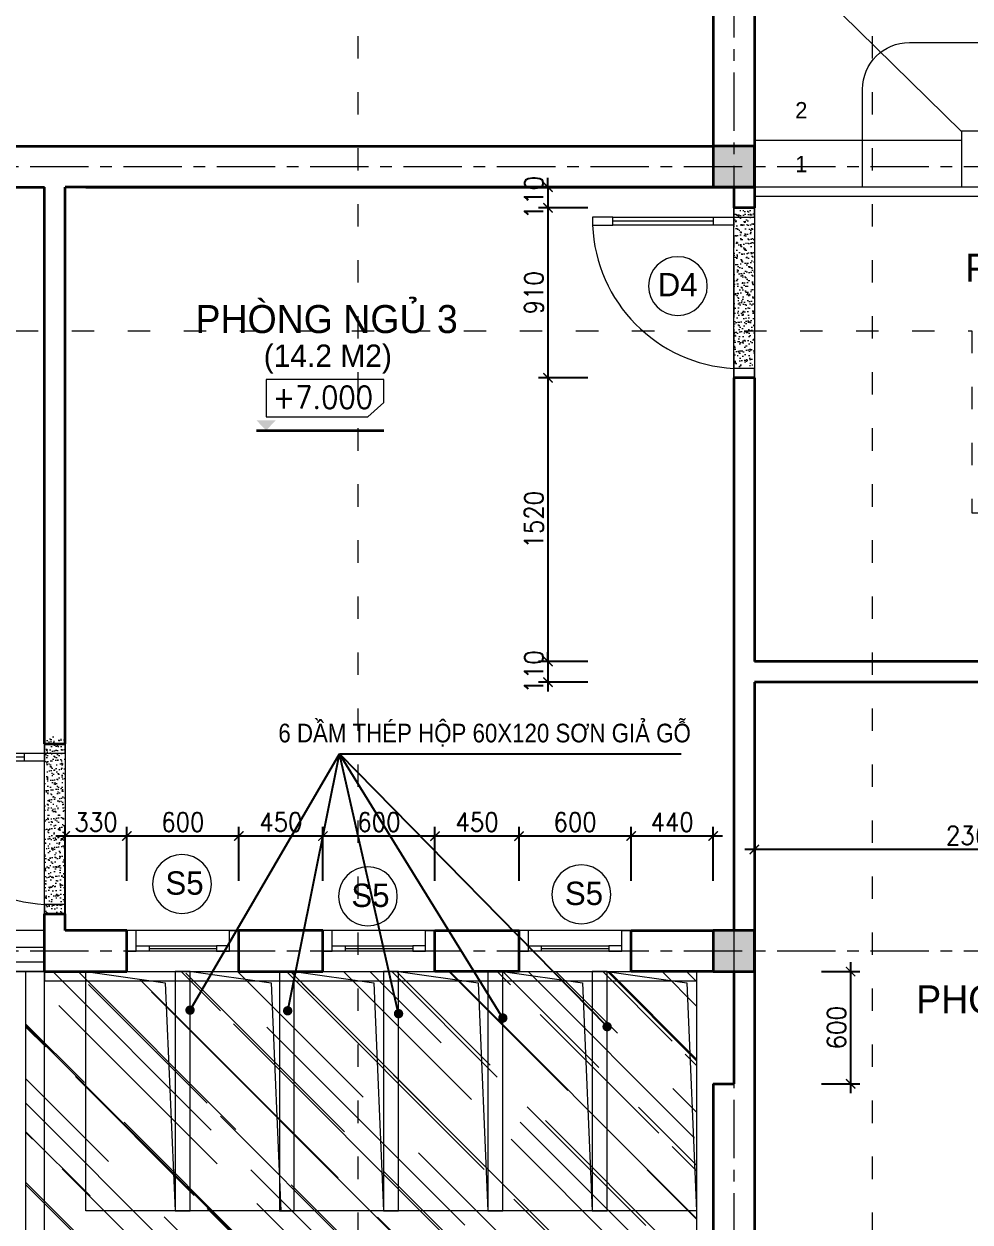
# Model space of a CAD drawing. Header units: millimetres. Extents: x -529782 to -142003, y -492574 to -273331.
# Drawn here: x -220092 to -215026, y -366462 to -360047 of the extents above; entities that cross this region are included whole.
import ezdxf

# ---------------------------------------------------------------- set-up
doc = ezdxf.new("R2010")
doc.units = ezdxf.units.MM
doc.header["$LTSCALE"] = 500
doc.header["$MEASUREMENT"] = 0
doc.header["$PDMODE"] = 3
doc.linetypes.add('ACAD_ISO03W100', pattern=[30, 12, -18])
doc.linetypes.add('CENTER', pattern=[2, 1.25, -0.25, 0.25, -0.25])
doc.layers.get('0').update_dxf_attribs({"linetype": 'CONTINUOUS', "lineweight": 13})
doc.layers.get('Defpoints').update_dxf_attribs({"color": 255, "linetype": 'CONTINUOUS', "lineweight": 13})
for name, color, linetype, lineweight in [('1.cat 30', 30, 'CONTINUOUS', 35), ('1.cot', 2, 'CONTINUOUS', 35), ('2.thay 145', 145, 'CONTINUOUS', 18), ('3.manh 08', 8, 'CONTINUOUS', 9), ('4.dim 08', 8, 'CONTINUOUS', 13), ('7.tim 67', 67, 'CENTER', 9), ('8.vat lieu 08', 8, 'CONTINUOUS', 5), ('9.text \xad white', 7, 'CONTINUOUS', 15), ('CA.manh 08', 8, 'CONTINUOUS', 9), ('CA.thay 145', 145, 'CONTINUOUS', 18), ('noithat', 15, 'CONTINUOUS', 9)]:
    doc.layers.add(name, color=color, linetype=linetype, lineweight=lineweight)
doc.styles.add('CA.JSC1', font='')
doc.styles.get("Standard").update_dxf_attribs({"font": 'txt.shx', "width": 0.9})
doc.styles.add('VnAvantH', font='')
doc.styles.get('CA.JSC1').set_extended_font_data('.VnAvantH')
doc.styles.get('VnAvantH').set_extended_font_data('.VnAvantH')
doc.dimstyles.new('CA 50', dxfattribs={"dimscale": 0, "dimtxt": 100, "dimasz": 50, "dimexe": 50, "dimexo": 0, "dimgap": 25, "dimtad": 1, "dimdec": 0, "dimzin": 0, "dimdsep": 46, "dimtxsty": 'Standard', "dimblk": 'ARCHTICK', "dimcen": 0.09, "dimdle": 50, "dimclrd": 256, "dimclre": 256, "dimclrt": 7, "dimadec": 0, "dimazin": 0, "dimtfac": 1, "dimtdec": 0, "dimtix": 1, "dimtmove": 2, "dimatfit": 3, "dimldrblk": 'DOT', "dimfxl": 1, "dimtolj": 1, "dimtzin": 0, "dimarcsym": 0})
pattern_1 = [(37.50000000000001, (0, 0), (-1.259867162192163, 38.53647538026317), [0, -30.4, 0, -34, 0, -32.5]), (7.499999999999999, (0, 0), (35.39553410535454, 56.4429213045948), [0, -16.4, 0, -27.4, 0, -10.5]), (327.5, (-24.6, 0), (62.2828372350299, 0.11318107073929), [0, -10, 0, -36, 0, -47]), (317.5, (-24.6, 0), (60.12253209144586, 17.55351129868498), [0, -5, 0, -23.6, 0, -27])]

# ---------------------------------------------------------------- blocks, each defined once
blk = doc.blocks.new('A$C1A9D127A')
at = {"layer": 'noithat', "color": 135, "linetype": 'Continuous'}
for p, q in [((49.99985728343017, 109.9998206971213), (-0.0001427165698260069, 109.9998206971213)), ((-0.0001427165698260069, 109.9998206971213), (-0.0001427165698260069, -0.000179302878677845)), ((49.99985728343017, -0.000179302878677845), (49.99985728343017, 109.9998206971213)), ((-0.0001427165698260069, -0.000179302878677845), (49.99985728343017, -0.000179302878677845))]:
    blk.add_line(p, q, dxfattribs=at)
blk = doc.blocks.new('A$C2BDB356E')
at = {"layer": 'noithat', "color": 135, "linetype": 'Continuous'}
for p, q in [((0.0007344302721321583, 599.9999563574092), (0.0007344302721321583, 699.9999563574092)), ((0.0007344302721321583, 699.9999563574092), (40.00073443027213, 699.9999563574092)), ((40.00073443027213, 699.9999563574092), (40.00073443027213, 599.9999563574092)), ((40.00073443027213, 599.9999563574092), (0.0007344302721321583, 599.9999563574092)), ((0.0007344302721321583, 99.99995635740925), (0.0007344302721321583, -4.364259075373411e-05)), ((40.00073443027213, 99.99995635740925), (0.0007344302721321583, 99.99995635740925)), ((40.00073443027213, -4.364259075373411e-05), (40.00073443027213, 99.99995635740925)), ((0.0007344302721321583, -4.364259075373411e-05), (40.00073443027213, -4.364259075373411e-05))]:
    blk.add_line(p, q, dxfattribs=at)
at = {"layer": 'noithat', "color": 8, "linetype": 'Continuous'}
for p, q in [((0.0007344302721321583, 99.99995635740925), (0.0007344302721321583, 599.9999563574092)), ((20.00073443027213, 599.9999563574092), (20.00073443027213, 99.99995635740925)), ((40.00073443027213, 599.9999563574092), (40.00073443027213, 99.99995635740925))]:
    blk.add_line(p, q, dxfattribs=at)
at = {"layer": 'noithat', "color": 1, "linetype": 'Continuous'}
blk.add_arc((10.18820847296689, 740.3098040898665), 740.9098847954065, 272.306074052381, 356.8812333185894, dxfattribs=at)
blk = doc.blocks.new('ki hieu cost')
at = {"layer": '1.cat 30'}
blk.add_line((-119312.6479903211, -196389.5266377838), (-118175.9534743076, -196389.5266377837), dxfattribs=at)
at = {"layer": '3.manh 08'}
blk.add_lwpolyline([(-119227.225577535, -195933.8747298737), (-119227.225577535, -196268.1983629046), (-118320.4604987512, -196268.1983629046), (-118175.9534743076, -196138.8011558482), (-118175.9534743076, -195933.8747298737)], close=True, dxfattribs=at)
blk.add_solid([(-119312.6479903211, -196299.0221607631), (-119141.803164749, -196299.0221607631), (-119227.225577535, -196389.5266377839)], dxfattribs=at)
blk = doc.blocks.new('sdfdggh')
at = {"layer": '7.tim 67', "ltscale": 0.5}
for p, q in [((5010.000000000058, 2894.499999999942), (5010.000000000058, -9823.000000000058)), ((12554.49999999994, -110), (-2632.000000000058, -110)), ((12554.49999999994, -4310), (-2632.000000000058, -4310))]:
    blk.add_line(p, q, dxfattribs=at)
blk = doc.blocks.new('_ArchTick')
at = {"color": 1, "linetype": 'ByBlock', "const_width": 0.150000081}
blk.add_lwpolyline([(-0.5000002699998731, -0.5000002699998731), (0.5000002699998731, 0.5000002699998731)], dxfattribs=at)
blk = doc.blocks.new('*D479')
at = {"layer": '4.dim 08', "lineweight": -2, "transparency": 16777216}
for p, q in [((-216181.4537180976, -364206.1733488328), (-216181.4537180976, -364517.0579065448)), ((-213821.4537180976, -364206.1733488328), (-213821.4537180976, -364517.0579065448)), ((-213771.4537180976, -364467.0579065448), (-216231.4537180976, -364467.0579065448))]:
    blk.add_line(p, q, dxfattribs=at)
at = {"layer": 'Defpoints', "color": 0, "transparency": 16777216}
for p in [(-216181.4537180976, -364206.1733488328), (-213821.4537180976, -364206.1733488328), (-216181.4537180976, -364467.0579065448)]:
    blk.add_point(p, dxfattribs=at)
at = {"layer": '4.dim 08', "lineweight": -2, "transparency": 16777216, "xscale": 50, "yscale": 50, "zscale": 50, "rotation": 180}
blk.add_blockref('_ArchTick', (-216181.4537180976, -364467.0579065448), dxfattribs=at)
at = {"layer": '4.dim 08', "lineweight": -2, "transparency": 16777216, "xscale": 50, "yscale": 50, "zscale": 50}
blk.add_blockref('_ArchTick', (-213821.4537180976, -364467.0579065448), dxfattribs=at)
at = {"layer": '4.dim 08', "color": 7, "transparency": 16777216, "insert": (-215001.4537180976, -364392.0579065448), "char_height": 100, "attachment_point": 5}
blk.add_mtext('\\A1;2360', dxfattribs=at)
blk = doc.blocks.new('_DOT')
at = {"color": 1, "linetype": 'ByBlock'}
blk.add_line((-0.5, 0), (-1, 0), dxfattribs=at)
at = {"color": 1, "linetype": 'ByBlock', "const_width": 0.5}
blk.add_lwpolyline([(-0.25, 0, 1), (0.25, 0, 1)], format="xyb", close=True, dxfattribs=at)
blk = doc.blocks.new('*D495')
at = {"layer": '4.dim 08', "lineweight": -2, "transparency": 16777216}
for p, q in [((-216841.4537180976, -364634.9379380844), (-216841.4537180976, -364344.9563728736)), ((-216401.4537180976, -364634.9379380844), (-216401.4537180976, -364344.9563728736)), ((-216351.4537180976, -364394.9563728736), (-216891.4537180976, -364394.9563728736))]:
    blk.add_line(p, q, dxfattribs=at)
at = {"layer": 'Defpoints', "color": 0, "transparency": 16777216}
for p in [(-216841.4537180976, -364394.9563728736), (-216841.4537180976, -364634.9379380844), (-216401.4537180976, -364634.9379380844)]:
    blk.add_point(p, dxfattribs=at)
at = {"layer": '4.dim 08', "lineweight": -2, "transparency": 16777216, "xscale": 50, "yscale": 50, "zscale": 50, "rotation": 180}
blk.add_blockref('_ArchTick', (-216841.4537180976, -364394.9563728736), dxfattribs=at)
at = {"layer": '4.dim 08', "lineweight": -2, "transparency": 16777216, "xscale": 50, "yscale": 50, "zscale": 50}
blk.add_blockref('_ArchTick', (-216401.4537180976, -364394.9563728736), dxfattribs=at)
at = {"layer": '4.dim 08', "color": 7, "transparency": 16777216, "insert": (-216621.4537180976, -364319.9563728736), "char_height": 100, "attachment_point": 5}
blk.add_mtext('\\A1;440', dxfattribs=at)
blk = doc.blocks.new('*D496')
at = {"layer": '4.dim 08', "lineweight": -2, "transparency": 16777216}
for p, q in [((-217441.4537180976, -364634.9379380844), (-217441.4537180976, -364344.9563728736)), ((-216841.4537180976, -364634.9379380844), (-216841.4537180976, -364344.9563728736)), ((-216791.4537180976, -364394.9563728736), (-217491.4537180976, -364394.9563728736))]:
    blk.add_line(p, q, dxfattribs=at)
at = {"layer": 'Defpoints', "color": 0, "transparency": 16777216}
for p in [(-217441.4537180976, -364394.9563728736), (-217441.4537180976, -364634.9379380844), (-216841.4537180976, -364634.9379380844)]:
    blk.add_point(p, dxfattribs=at)
at = {"layer": '4.dim 08', "lineweight": -2, "transparency": 16777216, "xscale": 50, "yscale": 50, "zscale": 50, "rotation": 180}
blk.add_blockref('_ArchTick', (-217441.4537180976, -364394.9563728736), dxfattribs=at)
at = {"layer": '4.dim 08', "lineweight": -2, "transparency": 16777216, "xscale": 50, "yscale": 50, "zscale": 50}
blk.add_blockref('_ArchTick', (-216841.4537180976, -364394.9563728736), dxfattribs=at)
at = {"layer": '4.dim 08', "color": 7, "transparency": 16777216, "insert": (-217141.4537180976, -364319.9563728736), "char_height": 100, "attachment_point": 5}
blk.add_mtext('\\A1;600', dxfattribs=at)
blk = doc.blocks.new('*D497')
at = {"layer": '4.dim 08', "lineweight": -2, "transparency": 16777216}
for p, q in [((-217891.4537180976, -364634.9379380844), (-217891.4537180976, -364344.9563728736)), ((-217441.4537180976, -364634.9379380844), (-217441.4537180976, -364344.9563728736)), ((-217391.4537180976, -364394.9563728736), (-217941.4537180976, -364394.9563728736))]:
    blk.add_line(p, q, dxfattribs=at)
at = {"layer": 'Defpoints', "color": 0, "transparency": 16777216}
for p in [(-217891.4537180976, -364394.9563728736), (-217891.4537180976, -364634.9379380844), (-217441.4537180976, -364634.9379380844)]:
    blk.add_point(p, dxfattribs=at)
at = {"layer": '4.dim 08', "lineweight": -2, "transparency": 16777216, "xscale": 50, "yscale": 50, "zscale": 50, "rotation": 180}
blk.add_blockref('_ArchTick', (-217891.4537180976, -364394.9563728736), dxfattribs=at)
at = {"layer": '4.dim 08', "lineweight": -2, "transparency": 16777216, "xscale": 50, "yscale": 50, "zscale": 50}
blk.add_blockref('_ArchTick', (-217441.4537180976, -364394.9563728736), dxfattribs=at)
at = {"layer": '4.dim 08', "color": 7, "transparency": 16777216, "insert": (-217666.4537180976, -364319.9563728736), "char_height": 100, "attachment_point": 5}
blk.add_mtext('\\A1;450', dxfattribs=at)
blk = doc.blocks.new('*D498')
at = {"layer": '4.dim 08', "lineweight": -2, "transparency": 16777216}
for p, q in [((-218491.4537180976, -364634.9379380844), (-218491.4537180976, -364344.9563728736)), ((-217891.4537180976, -364634.9379380844), (-217891.4537180976, -364344.9563728736)), ((-217841.4537180976, -364394.9563728736), (-218541.4537180976, -364394.9563728736))]:
    blk.add_line(p, q, dxfattribs=at)
at = {"layer": 'Defpoints', "color": 0, "transparency": 16777216}
for p in [(-218491.4537180976, -364394.9563728736), (-218491.4537180976, -364634.9379380844), (-217891.4537180976, -364634.9379380844)]:
    blk.add_point(p, dxfattribs=at)
at = {"layer": '4.dim 08', "lineweight": -2, "transparency": 16777216, "xscale": 50, "yscale": 50, "zscale": 50, "rotation": 180}
blk.add_blockref('_ArchTick', (-218491.4537180976, -364394.9563728736), dxfattribs=at)
at = {"layer": '4.dim 08', "lineweight": -2, "transparency": 16777216, "xscale": 50, "yscale": 50, "zscale": 50}
blk.add_blockref('_ArchTick', (-217891.4537180976, -364394.9563728736), dxfattribs=at)
at = {"layer": '4.dim 08', "color": 7, "transparency": 16777216, "insert": (-218191.4537180976, -364319.9563728736), "char_height": 100, "attachment_point": 5}
blk.add_mtext('\\A1;600', dxfattribs=at)
blk = doc.blocks.new('*D499')
at = {"layer": '4.dim 08', "lineweight": -2, "transparency": 16777216}
for p, q in [((-218941.4537180976, -364634.9379380844), (-218941.4537180976, -364344.9563728736)), ((-218491.4537180976, -364634.9379380844), (-218491.4537180976, -364344.9563728736)), ((-218441.4537180976, -364394.9563728736), (-218991.4537180976, -364394.9563728736))]:
    blk.add_line(p, q, dxfattribs=at)
at = {"layer": 'Defpoints', "color": 0, "transparency": 16777216}
for p in [(-218941.4537180976, -364394.9563728736), (-218941.4537180976, -364634.9379380844), (-218491.4537180976, -364634.9379380844)]:
    blk.add_point(p, dxfattribs=at)
at = {"layer": '4.dim 08', "lineweight": -2, "transparency": 16777216, "xscale": 50, "yscale": 50, "zscale": 50, "rotation": 180}
blk.add_blockref('_ArchTick', (-218941.4537180976, -364394.9563728736), dxfattribs=at)
at = {"layer": '4.dim 08', "lineweight": -2, "transparency": 16777216, "xscale": 50, "yscale": 50, "zscale": 50}
blk.add_blockref('_ArchTick', (-218491.4537180976, -364394.9563728736), dxfattribs=at)
at = {"layer": '4.dim 08', "color": 7, "transparency": 16777216, "insert": (-218716.4537180976, -364319.9563728736), "char_height": 100, "attachment_point": 5}
blk.add_mtext('\\A1;450', dxfattribs=at)
blk = doc.blocks.new('*D500')
at = {"layer": '4.dim 08', "lineweight": -2, "transparency": 16777216}
for p, q in [((-219541.4537180976, -364634.9379380844), (-219541.4537180976, -364344.9563728736)), ((-218941.4537180976, -364634.9379380844), (-218941.4537180976, -364344.9563728736)), ((-218891.4537180976, -364394.9563728736), (-219591.4537180976, -364394.9563728736))]:
    blk.add_line(p, q, dxfattribs=at)
at = {"layer": 'Defpoints', "color": 0, "transparency": 16777216}
for p in [(-219541.4537180976, -364394.9563728736), (-219541.4537180976, -364634.9379380844), (-218941.4537180976, -364634.9379380844)]:
    blk.add_point(p, dxfattribs=at)
at = {"layer": '4.dim 08', "lineweight": -2, "transparency": 16777216, "xscale": 50, "yscale": 50, "zscale": 50, "rotation": 180}
blk.add_blockref('_ArchTick', (-219541.4537180976, -364394.9563728736), dxfattribs=at)
at = {"layer": '4.dim 08', "lineweight": -2, "transparency": 16777216, "xscale": 50, "yscale": 50, "zscale": 50}
blk.add_blockref('_ArchTick', (-218941.4537180976, -364394.9563728736), dxfattribs=at)
at = {"layer": '4.dim 08', "color": 7, "transparency": 16777216, "insert": (-219241.4537180976, -364319.9563728736), "char_height": 100, "attachment_point": 5}
blk.add_mtext('\\A1;600', dxfattribs=at)
blk = doc.blocks.new('*D501')
at = {"layer": '4.dim 08', "lineweight": -2, "transparency": 16777216}
for p, q in [((-219871.4537180976, -364900.9999999997), (-219871.4537180976, -364344.9563728736)), ((-219541.4537180976, -364634.9379380844), (-219541.4537180976, -364344.9563728736)), ((-219491.4537180976, -364394.9563728736), (-219921.4537180976, -364394.9563728736))]:
    blk.add_line(p, q, dxfattribs=at)
at = {"layer": 'Defpoints', "color": 0, "transparency": 16777216}
for p in [(-219871.4537180976, -364394.9563728736), (-219541.4537180976, -364634.9379380844), (-219871.4537180976, -364900.9999999997)]:
    blk.add_point(p, dxfattribs=at)
at = {"layer": '4.dim 08', "lineweight": -2, "transparency": 16777216, "xscale": 50, "yscale": 50, "zscale": 50, "rotation": 180}
blk.add_blockref('_ArchTick', (-219871.4537180976, -364394.9563728736), dxfattribs=at)
at = {"layer": '4.dim 08', "lineweight": -2, "transparency": 16777216, "xscale": 50, "yscale": 50, "zscale": 50}
blk.add_blockref('_ArchTick', (-219541.4537180976, -364394.9563728736), dxfattribs=at)
at = {"layer": '4.dim 08', "color": 7, "transparency": 16777216, "insert": (-219706.4537180976, -364319.9563728736), "char_height": 100, "attachment_point": 5}
blk.add_mtext('\\A1;330', dxfattribs=at)
blk = doc.blocks.new('*D511')
at = {"layer": '4.dim 08', "lineweight": -2, "transparency": 16777216}
for p, q in [((-217286.3933516201, -360920.9999999998), (-217286.3933516201, -360870.9999999998)), ((-217072.5826125778, -360920.9999999998), (-217336.3933516201, -360920.9999999998)), ((-217286.3933516201, -360920.9999999998), (-217286.3933516201, -361030.9999999998)), ((-217072.5826125778, -361030.9999999998), (-217336.3933516201, -361030.9999999998)), ((-217286.3933516201, -361030.9999999998), (-217286.3933516201, -361080.9999999998))]:
    blk.add_line(p, q, dxfattribs=at)
at = {"layer": 'Defpoints', "color": 0, "transparency": 16777216}
for p in [(-217072.5826125778, -360920.9999999998), (-217286.3933516201, -361030.9999999998), (-217072.5826125778, -361030.9999999998)]:
    blk.add_point(p, dxfattribs=at)
at = {"layer": '4.dim 08', "lineweight": -2, "transparency": 16777216, "xscale": 50, "yscale": 50, "zscale": 50}
for p, rotation in [((-217286.3933516201, -360920.9999999998), 270), ((-217286.3933516201, -361030.9999999998), 90)]:
    blk.add_blockref('_ArchTick', p, dxfattribs=dict(at, rotation=rotation))
at = {"layer": '4.dim 08', "color": 7, "transparency": 16777216, "insert": (-217361.39335162, -360975.9999999999), "char_height": 100, "attachment_point": 5, "rotation": 90}
blk.add_mtext('\\A1;110', dxfattribs=at)
blk = doc.blocks.new('*D512')
at = {"layer": '4.dim 08', "lineweight": -2, "transparency": 16777216}
for p, q in [((-217072.5826125778, -361030.9999999998), (-217336.3933516201, -361030.9999999998)), ((-217286.3933516201, -360980.9999999998), (-217286.3933516201, -361990.9999999998)), ((-217072.5826125778, -361940.9999999998), (-217336.3933516201, -361940.9999999998))]:
    blk.add_line(p, q, dxfattribs=at)
at = {"layer": 'Defpoints', "color": 0, "transparency": 16777216}
for p in [(-217072.5826125778, -361030.9999999998), (-217286.3933516201, -361940.9999999998), (-217072.5826125778, -361940.9999999998)]:
    blk.add_point(p, dxfattribs=at)
at = {"layer": '4.dim 08', "lineweight": -2, "transparency": 16777216, "xscale": 50, "yscale": 50, "zscale": 50}
for p, rotation in [((-217286.3933516201, -361030.9999999998), 90), ((-217286.3933516201, -361940.9999999998), 270)]:
    blk.add_blockref('_ArchTick', p, dxfattribs=dict(at, rotation=rotation))
at = {"layer": '4.dim 08', "color": 7, "transparency": 16777216, "insert": (-217361.39335162, -361485.9999999999), "char_height": 100, "attachment_point": 5, "rotation": 90}
blk.add_mtext('\\A1;910', dxfattribs=at)
blk = doc.blocks.new('*D513')
at = {"layer": '4.dim 08', "lineweight": -2, "transparency": 16777216}
for p, q in [((-217286.3933516201, -361890.9999999998), (-217286.3933516201, -363510.9999999998)), ((-217072.5826125778, -361940.9999999998), (-217336.3933516201, -361940.9999999998)), ((-217072.5826125778, -363460.9999999998), (-217336.3933516201, -363460.9999999998))]:
    blk.add_line(p, q, dxfattribs=at)
at = {"layer": 'Defpoints', "color": 0, "transparency": 16777216}
for p in [(-217072.5826125778, -361940.9999999998), (-217286.3933516201, -363460.9999999998), (-217072.5826125778, -363460.9999999998)]:
    blk.add_point(p, dxfattribs=at)
at = {"layer": '4.dim 08', "lineweight": -2, "transparency": 16777216, "xscale": 50, "yscale": 50, "zscale": 50}
for p, rotation in [((-217286.3933516201, -361940.9999999998), 90), ((-217286.3933516201, -363460.9999999998), 270)]:
    blk.add_blockref('_ArchTick', p, dxfattribs=dict(at, rotation=rotation))
at = {"layer": '4.dim 08', "color": 7, "transparency": 16777216, "insert": (-217361.39335162, -362700.9999999999), "char_height": 100, "attachment_point": 5, "rotation": 90}
blk.add_mtext('\\A1;1520', dxfattribs=at)
blk = doc.blocks.new('*D514')
at = {"layer": '4.dim 08', "lineweight": -2, "transparency": 16777216}
for p, q in [((-217072.5826125778, -363460.9999999998), (-217336.3933516201, -363460.9999999998)), ((-217286.3933516201, -363460.9999999998), (-217286.3933516201, -363410.9999999998)), ((-217286.3933516201, -363460.9999999998), (-217286.3933516201, -363570.9999999998)), ((-217072.5826125778, -363570.9999999998), (-217336.3933516201, -363570.9999999998)), ((-217286.3933516201, -363570.9999999998), (-217286.3933516201, -363620.9999999998))]:
    blk.add_line(p, q, dxfattribs=at)
at = {"layer": 'Defpoints', "color": 0, "transparency": 16777216}
for p in [(-217072.5826125778, -363460.9999999998), (-217286.3933516201, -363570.9999999998), (-217072.5826125778, -363570.9999999998)]:
    blk.add_point(p, dxfattribs=at)
at = {"layer": '4.dim 08', "lineweight": -2, "transparency": 16777216, "xscale": 50, "yscale": 50, "zscale": 50}
for p, rotation in [((-217286.3933516201, -363460.9999999998), 270), ((-217286.3933516201, -363570.9999999998), 90)]:
    blk.add_blockref('_ArchTick', p, dxfattribs=dict(at, rotation=rotation))
at = {"layer": '4.dim 08', "color": 7, "transparency": 16777216, "insert": (-217361.39335162, -363515.9999999998), "char_height": 100, "attachment_point": 5, "rotation": 90}
blk.add_mtext('\\A1;110', dxfattribs=at)
blk = doc.blocks.new('*D607')
at = {"layer": '4.dim 08', "lineweight": -2, "transparency": 16777216}
for p, q in [((-215665.7018546918, -365070.9999999998), (-215665.7018546918, -365770.9999999998)), ((-215822.4362507113, -365120.9999999998), (-215615.7018546918, -365120.9999999998)), ((-215822.4362507113, -365720.9999999998), (-215615.7018546918, -365720.9999999998))]:
    blk.add_line(p, q, dxfattribs=at)
at = {"layer": 'Defpoints', "color": 0, "transparency": 16777216}
for p in [(-215822.4362507113, -365120.9999999998), (-215822.4362507113, -365720.9999999998), (-215665.7018546918, -365720.9999999998)]:
    blk.add_point(p, dxfattribs=at)
at = {"layer": '4.dim 08', "lineweight": -2, "transparency": 16777216, "xscale": 50, "yscale": 50, "zscale": 50}
for p, rotation in [((-215665.7018546918, -365120.9999999998), 90), ((-215665.7018546918, -365720.9999999998), 270)]:
    blk.add_blockref('_ArchTick', p, dxfattribs=dict(at, rotation=rotation))
at = {"layer": '4.dim 08', "color": 7, "transparency": 16777216, "insert": (-215740.7018546918, -365420.9999999999), "char_height": 100, "attachment_point": 5, "rotation": 90}
blk.add_mtext('\\A1;600', dxfattribs=at)

msp = doc.modelspace()

# ---------------------------------------------------------------- hatches: boundary and pattern name
at = {"layer": '1.cot'}
for points in [[(-216181.4537180976, -360700.9999999998), (-216401.4537180976, -360700.9999999998), (-216401.4537180976, -360920.9999999998), (-216181.4537180976, -360920.9999999998)], [(-216181.4537180976, -364900.9999999998), (-216401.4537180976, -364900.9999999998), (-216401.4537180976, -365120.9999999998), (-216181.4537180976, -365120.9999999998)], [(-216181.4537180976, -364900.9999999998), (-216401.4537180976, -364900.9999999998), (-216401.4537180976, -365120.9999999998), (-216181.4537180976, -365120.9999999998)]]:
    msp.add_hatch(color=256, dxfattribs=at).paths.add_polyline_path(points)
at = {"layer": '8.vat lieu 08'}
h = msp.add_hatch(dxfattribs=at)
h.set_pattern_fill('AR-SAND', color=256, scale=20, style=0)
h.set_pattern_definition(pattern_1)
h.paths.add_polyline_path([(-216181.4537180976, -361030.9999999998), (-216291.4537180976, -361030.9999999998), (-216291.4537180976, -361880.9999999998), (-216181.4537180976, -361880.9999999999)])
h = msp.add_hatch(dxfattribs=at)
h.set_pattern_fill('AR-SAND', color=256, scale=20, style=0)
h.set_pattern_definition(pattern_1)
h.paths.add_polyline_path([(-219871.4537180976, -363860.9999999994), (-219981.4537180976, -363860.9999999994), (-219981.4537180976, -364811), (-219871.4537180976, -364811)])
h = msp.add_hatch(dxfattribs=at)
h.set_pattern_fill('AR-RROOF', color=256, scale=300, angle=315, style=0)
h.set_pattern_definition([(315, (0, 0), (678.8225099390855, -254.5584412271573), [4500, -600, 1500, -300]), (315, (388.2016228714145, -176.0695885154504), (70.00357133746832, 494.2676400493967), [900, -99, 1800, -225]), (315, (286.3782463805518, 74.24621202458742), (1245.21504166951, -960.9581156325185), [2400, -420, 1200, -300])])
h.paths.add_polyline_path([(-216491.4537180976, -365120.9999999998), (-220081.4537180976, -365120.9999999999), (-220081.4537180976, -366720.9999999998), (-216491.4537180976, -366720.9999999998)])

# ---------------------------------------------------------------- linework, layer by layer
at = {"layer": '1.cat 30'}
for p, q in [((-216401.4537180976, -359450.9999999998), (-216401.4537180976, -360700.9999999998)), ((-216181.4537180976, -359670.9999999998), (-216181.4537180976, -360920.9999999998)), ((-221301.4537180976, -360700.9999999998), (-216401.4537180976, -360700.9999999998)), ((-221301.4537180976, -360700.9999999998), (-216401.4537180976, -360700.9999999998)), ((-220856.4537180976, -360920.9999999998), (-219981.4537180977, -360920.9999999998)), ((-219981.4537180976, -363900.9999999993), (-219981.4537180977, -360920.9999999998)), ((-219871.4537180976, -363900.9999999992), (-219871.4537180976, -360920.9999999998)), ((-216291.4537180976, -360920.9999999998), (-219871.4537180976, -360920.9999999998)), ((-219761.4537180977, -360920.9999999999), (-216291.4537180976, -360920.9999999999)), ((-216181.4537180976, -360920.9999999998), (-216401.4537180976, -360920.9999999997)), ((-216291.4537180976, -360920.9999999998), (-216291.4537180976, -361030.9999999998)), ((-216181.4537180976, -360920.9999999998), (-216181.4537180976, -361030.9999999998)), ((-216181.4537180976, -360920.9999999998), (-216181.4537180976, -360920.9999999998)), ((-216181.4537180976, -361030.9999999998), (-216291.4537180976, -361030.9999999998)), ((-216291.4537180976, -361940.9999999998), (-216291.4537180977, -364900.9999999998)), ((-216181.4537180976, -361940.9999999998), (-216291.4537180976, -361940.9999999998)), ((-216181.4537180976, -361940.9999999998), (-216181.4537180976, -363460.9999999998)), ((-213821.4537180976, -363460.9999999998), (-216181.4537180976, -363460.9999999998)), ((-213821.4537180976, -363570.9999999998), (-216181.4537180976, -363570.9999999998)), ((-216181.4537180976, -363570.9999999998), (-216181.4537180976, -365120.9999999998)), ((-219981.4537180976, -363900.9999999993), (-219871.4537180976, -363900.9999999993)), ((-219981.4537180976, -365120.9999999998), (-219981.4537180976, -364810.9999999999)), ((-219981.4537180976, -364810.9999999999), (-219871.4537180976, -364810.9999999999)), ((-219871.4537180977, -364900.9999999997), (-219871.4537180976, -364810.9999999998)), ((-219541.4537180976, -364900.9999999997), (-219871.4537180976, -364900.9999999997)), ((-219541.4537180976, -365120.9999999999), (-219541.4537180976, -364900.9999999998)), ((-218491.4537180976, -364900.9999999998), (-218941.4537180976, -364900.9999999998)), ((-218941.4537180976, -365120.9999999999), (-218941.4537180976, -364900.9999999998)), ((-218491.4537180976, -365120.9999999999), (-218491.4537180976, -364900.9999999998)), ((-217891.4537180976, -364900.9999999998), (-217441.4537180976, -364900.9999999998)), ((-217891.4537180976, -365120.9999999999), (-217891.4537180976, -364900.9999999998)), ((-217441.4537180976, -365120.9999999999), (-217441.4537180976, -364900.9999999998)), ((-216841.4537180976, -364900.9999999997), (-216401.4537180976, -364900.9999999997)), ((-216841.4537180976, -365120.9999999999), (-216841.4537180976, -364900.9999999998)), ((-216401.4537180976, -364900.9999999998), (-216401.4537180976, -365120.9999999998)), ((-216401.4537180976, -364900.9999999997), (-216401.4537180976, -365120.9999999998)), ((-219981.4537180976, -365120.9999999999), (-219761.4537180977, -365120.9999999998)), ((-219871.4537180976, -365120.9999999998), (-219541.4537180976, -365120.9999999998)), ((-218941.4537180976, -365120.9999999998), (-218491.4537180976, -365120.9999999999)), ((-217441.4537180976, -365120.9999999999), (-217891.4537180976, -365120.9999999999)), ((-216401.4537180976, -365120.9999999998), (-216841.4537180976, -365120.9999999998)), ((-216291.4537180976, -365120.9999999998), (-216291.4537180976, -365720.9999999998)), ((-216181.4537180976, -365120.9999999998), (-216181.4537180977, -367800.9999999998)), ((-216401.4537180976, -365720.9999999998), (-216291.4537180976, -365720.9999999998)), ((-216401.4537180976, -365720.9999999998), (-216401.4537180976, -367200.9999999997))]:
    msp.add_line(p, q, dxfattribs=at)
at = {"layer": '1.cot'}
for points in [[(-216401.4537180976, -360920.9999999998), (-216181.4537180976, -360920.9999999998), (-216181.4537180976, -360700.9999999998), (-216401.4537180976, -360700.9999999998)], [(-216401.4537180976, -365120.9999999998), (-216181.4537180976, -365120.9999999998), (-216181.4537180976, -364900.9999999998), (-216401.4537180976, -364900.9999999998)], [(-216401.4537180976, -365120.9999999998), (-216181.4537180976, -365120.9999999998), (-216181.4537180976, -364900.9999999998), (-216401.4537180976, -364900.9999999998)]]:
    msp.add_lwpolyline(points, close=True, dxfattribs=at)
at = {"layer": '2.thay 145', "color": 1, "linetype": 'ACAD_ISO03W100', "ltscale": 0.02}
for p, q in [((-218302.0359711859, -370731.4125023412), (-218302.0359711859, -357787.5568122642)), ((-215549.4105383892, -370731.4125023412), (-215549.4105383892, -357787.5568122642))]:
    msp.add_line(p, q, dxfattribs=at)
msp.add_lwpolyline([(-224036.6779189494, -361689.1468430932), (-215016.3389388106, -361689.1468430932), (-215016.3389388106, -362663.9849176791), (-208420.5392582135, -362663.9849176791)], dxfattribs=at)
at = {"layer": '3.manh 08'}
for points in [[(-216433.4708053002, -361450.2273231728, -3898660.642287513), (-216433.4708053002, -361450.2271615789, 1.154242490888426e-06), (-216433.4708053, -361450.2272423758, 1.154242490888426e-06)], [(-219088.7255930862, -364651.9848672685, -3898660.642287513), (-219088.7255930861, -364651.9847056745, 1.154242490888426e-06), (-219088.7255930859, -364651.9847864715, 1.154242490888426e-06)], [(-218093.1111617355, -364717.724579399, -3898660.642287513), (-218093.1111617354, -364717.724417805, 1.154242490888426e-06), (-218093.1111617353, -364717.724498602, 1.154242490888426e-06)], [(-216949.9532063401, -364707.3386507775, -3898660.642287513), (-216949.9532063401, -364707.3384891835, 1.154242490888426e-06), (-216949.9532063399, -364707.3385699805, 1.154242490888426e-06)]]:
    msp.add_lwpolyline(points, format="xyb", dxfattribs=at)
at = {"layer": '4.dim 08'}
msp.add_line((-216401.4537180976, -365120.9999999998), (-216181.4537180976, -365120.9999999998), dxfattribs=at)
msp.add_lwpolyline([(-215601.4537180976, -360920.9999999998), (-215601.4537180976, -360395.9999999998, -0.414213562373095), (-215351.4537180976, -360145.9999999998), (-213271.4537180975, -360145.9999999998)], format="xyb", dxfattribs=at)
for points in [[(-219283.1203847643, -366400.9999999999), (-219203.1203847643, -366400.9999999999), (-219203.1203847643, -365120.9999999999), (-219283.1203847643, -365120.9999999999)], [(-218724.7870514309, -366400.9999999998), (-218644.7870514309, -366400.9999999998), (-218644.7870514309, -365120.9999999998), (-218724.7870514309, -365120.9999999998)], [(-218166.4537180976, -366400.9999999998), (-218086.4537180976, -366400.9999999998), (-218086.4537180976, -365120.9999999998), (-218166.4537180976, -365120.9999999998)], [(-217608.1203847642, -366400.9999999998), (-217528.1203847642, -366400.9999999998), (-217528.1203847642, -365120.9999999998), (-217608.1203847642, -365120.9999999998)], [(-217049.787051431, -366400.9999999998), (-216969.787051431, -366400.9999999998), (-216969.787051431, -365120.9999999998), (-217049.787051431, -365120.9999999998)]]:
    msp.add_lwpolyline(points, close=True, dxfattribs=at)
at = {"layer": 'CA.manh 08', "color": 250}
for points in [[(-216291.4537180976, -361030.9999999998), (-216181.4537180976, -361030.9999999998), (-216181.4537180976, -361940.9999999998), (-216291.4537180976, -361940.9999999998)], [(-219981.4537180976, -363900.9999999993), (-219871.4537180976, -363900.9999999993), (-219871.4537180976, -364811), (-219981.4537180976, -364811)]]:
    msp.add_lwpolyline(points, close=True, dxfattribs=at)
for points in [[(-219761.4537180976, -365120.9999999998), (-219335.4460838626, -365180.7475843487), (-219283.1203847643, -366400.9999999999)], [(-219194.7870514309, -365120.9999999998), (-218768.7794171959, -365180.7475843487), (-218716.4537180976, -366400.9999999999)], [(-218644.7870514309, -365120.9999999998), (-218218.7794171959, -365180.7475843487), (-218166.4537180976, -366400.9999999999)], [(-218086.4537180976, -365120.9999999998), (-217660.4460838625, -365180.7475843487), (-217608.1203847642, -366400.9999999999)], [(-217528.1203847643, -365120.9999999997), (-217102.1127505293, -365180.7475843485), (-217049.787051431, -366400.9999999998)], [(-216969.7870514309, -365120.9999999998), (-216543.7794171959, -365180.7475843487), (-216491.4537180976, -366400.9999999999)]]:
    msp.add_lwpolyline(points, dxfattribs=at)
at = {"layer": 'CA.thay 145'}
for p, q in [((-215071.4537180976, -360621.9803921568), (-216041.4537180976, -359670.9999999998)), ((-215071.4537180976, -360620.9999999998), (-215071.4537180976, -360920.9999999997)), ((-213271.4537180975, -360620.9999999998), (-215071.4537180976, -360620.9999999998)), ((-215071.4537180975, -360670.9999999998), (-216181.4537180976, -360670.9999999998)), ((-212571.4537180975, -360920.9999999999), (-216181.4537180976, -360920.9999999998)), ((-212521.4537180975, -360970.9999999999), (-216181.4537180976, -360970.9999999999)), ((-218941.4537180976, -364900.9999999998), (-219541.4537180976, -364900.9999999998)), ((-217891.4537180976, -364900.9999999998), (-218491.4537180976, -364900.9999999998)), ((-216841.4537180976, -364900.9999999998), (-217441.4537180976, -364900.9999999998)), ((-219981.4537180976, -364990.9999999999), (-221081.4537180976, -364990.9999999999)), ((-219981.4537180976, -365070.9999999999), (-221081.4537180976, -365070.9999999999)), ((-219981.4537180975, -365120.9999999999), (-221081.4537180976, -365120.9999999998)), ((-219541.4537180976, -365120.9999999999), (-218941.4537180976, -365120.9999999999)), ((-218491.4537180976, -365120.9999999999), (-217891.4537180976, -365120.9999999999)), ((-217441.4537180976, -365120.9999999999), (-216841.4537180976, -365120.9999999999)), ((-216491.4537180976, -365120.9999999998), (-216491.4537180976, -368130.9999999998))]:
    msp.add_line(p, q, dxfattribs=at)
for points in [[(-219981.4537180975, -364900.9999999997), (-221081.4537180976, -364900.9999999997), (-221081.4537180976, -365120.9999999998), (-219981.4537180975, -365120.9999999998)], [(-220081.4537180976, -365120.9999999999), (-216491.4537180976, -365120.9999999999), (-216491.4537180976, -366720.9999999998), (-220081.4537180976, -366720.9999999998)]]:
    msp.add_lwpolyline(points, close=True, dxfattribs=at)
for points in [[(-216491.4537180976, -366620.9999999998), (-219981.4537180976, -366620.9999999999), (-219981.4537180976, -365120.9999999999)], [(-219981.4537180975, -365120.9999999998), (-219981.4537180975, -365170.9999999998), (-216491.4537180976, -365170.9999999999)], [(-216491.4537180976, -366400.9999999998), (-219761.4537180976, -366400.9999999999), (-219761.4537180976, -365120.9999999999)]]:
    msp.add_lwpolyline(points, dxfattribs=at)
at = {"layer": 'noithat', "color": 135, "linetype": 'Continuous'}
for p, q in [((-219491.4537180976, -364983.2666666661), (-219422.1203847633, -364983.2666666661)), ((-219491.4537180976, -365010.9999999999), (-219491.4537180976, -364983.2666666661)), ((-219422.1203847633, -365010.9999999999), (-219491.4537180976, -365010.9999999999)), ((-219422.1203847633, -364983.2666666661), (-219422.1203847633, -365010.9999999999)), ((-219060.787051432, -364983.2666666661), (-219060.787051432, -365010.9999999999)), ((-218991.4537180976, -364983.2666666661), (-219060.787051432, -364983.2666666661)), ((-219060.787051432, -365010.9999999999), (-218991.4537180976, -365010.9999999999)), ((-218441.4537180976, -364983.2666666661), (-218372.1203847633, -364983.2666666661)), ((-218441.4537180976, -365010.9999999999), (-218441.4537180976, -364983.2666666661)), ((-218372.1203847633, -365010.9999999999), (-218441.4537180976, -365010.9999999999)), ((-218372.1203847633, -364983.2666666661), (-218372.1203847633, -365010.9999999999)), ((-218010.787051432, -364983.2666666661), (-218010.787051432, -365010.9999999999)), ((-217941.4537180976, -364983.2666666661), (-218010.787051432, -364983.2666666661)), ((-218010.787051432, -365010.9999999999), (-217941.4537180976, -365010.9999999999)), ((-217391.4537180976, -364983.2666666661), (-217322.1203847633, -364983.2666666661)), ((-217391.4537180976, -365010.9999999999), (-217391.4537180976, -364983.2666666661)), ((-217322.1203847633, -365010.9999999999), (-217391.4537180976, -365010.9999999999)), ((-217322.1203847633, -364983.2666666661), (-217322.1203847633, -365010.9999999999)), ((-216960.787051432, -364983.2666666661), (-216960.787051432, -365010.9999999999)), ((-216891.4537180976, -364983.2666666661), (-216960.787051432, -364983.2666666661)), ((-216960.787051432, -365010.9999999999), (-216891.4537180976, -365010.9999999999))]:
    msp.add_line(p, q, dxfattribs=at)
at = {"layer": 'noithat', "color": 8, "linetype": 'Continuous'}
for p, q in [((-219422.1203847633, -364983.2666666661), (-219060.787051432, -364983.2666666661)), ((-219422.1203847633, -364997.133333333), (-219060.787051432, -364997.133333333)), ((-219060.787051432, -365010.9999999999), (-219422.1203847633, -365010.9999999999)), ((-218372.1203847633, -364983.2666666661), (-218010.787051432, -364983.2666666661)), ((-218372.1203847633, -364997.133333333), (-218010.787051432, -364997.133333333)), ((-218010.787051432, -365010.9999999999), (-218372.1203847633, -365010.9999999999)), ((-217322.1203847633, -364983.2666666661), (-216960.787051432, -364983.2666666661)), ((-217322.1203847633, -364997.133333333), (-216960.787051432, -364997.133333333)), ((-216960.787051432, -365010.9999999999), (-217322.1203847633, -365010.9999999999))]:
    msp.add_line(p, q, dxfattribs=at)

# ---------------------------------------------------------------- block references
at = {"layer": '2.thay 145', "xscale": 0.5999999999767169, "yscale": 0.5999999999767169, "zscale": 0.6000000000000001}
msp.add_blockref('ki hieu cost', (-147259.4303500424, -244389.6751609351), dxfattribs=at)
at = {"layer": '4.dim 08', "color": 251}
msp.add_blockref('sdfdggh', (-221301.4537180977, -360700.9999999998), dxfattribs=at)
at = {"layer": 'noithat', "rotation": 270}
for p in [(-216291.4535387947, -361031.0001427163), (-216291.4535387947, -361891.0001427163), (-219981.4535387947, -363901.0001427159), (-219981.4535387947, -364761.0001427165)]:
    msp.add_blockref('A$C1A9D127A', p, dxfattribs=at)
at = {"layer": 'noithat', "xscale": 1.080000000001746, "yscale": 1.080000000001746, "rotation": 270}
for p, zscale in [((-217047.4536709636, -361080.9992068151), 1.08), ((-220737.4536709641, -363950.9992068146), 1.079999999983198)]:
    msp.add_blockref('A$C2BDB356E', p, dxfattribs=dict(at, zscale=zscale))
at = {"layer": 'noithat'}
for p in [(-219541.453575381, -365010.999820697), (-218491.453575381, -365010.999820697), (-217441.453575381, -365010.999820697)]:
    msp.add_blockref('A$C1A9D127A', p, dxfattribs=at)
at = {"layer": 'noithat', "xscale": -1}
for p in [(-218941.4538608142, -365010.999820697), (-217891.4538608142, -365010.999820697), (-216841.4538608142, -365010.999820697)]:
    msp.add_blockref('A$C1A9D127A', p, dxfattribs=at)

# ---------------------------------------------------------------- texts
at = {"layer": '9.text \xad white'}
for s, height, style, p in [('2', 87.49999999961852, 'VnAvantH', (-215962.5559718502, -360552.2455064543)), ('1', 87.49999999961852, 'VnAvantH', (-215962.5559718502, -360840.2455064543)), ('p. sinh ho¹t chung', 150, 'CA.JSC1', (-215052.0993693763, -361426.6656239377)), ('d4', 124.999999999455, 'VnAvantH', (-216698.747964602, -361504.8180746052)), ('phßng ngñ 3', 150, 'CA.JSC1', (-219173.6535880911, -361701.6656239377)), ('(14.2 M2)', 120, 'CA.JSC1', (-218808.6288058364, -361883.0269575333)), ('s5', 124.999999999455, 'VnAvantH', (-219334.790013006, -364708.8646849361)), ('s5', 124.999999999455, 'VnAvantH', (-218339.1755816553, -364774.6043970666)), ('s5', 124.999999999455, 'VnAvantH', (-217196.0176262599, -364764.2184684451)), ('phßng karaoke', 150, 'CA.JSC1', (-215314.6605943199, -365344.4240218762))]:
    msp.add_text(s, height=height, dxfattribs=dict(at, style=style)).set_placement(p)
at = {"layer": '9.text \xad white', "style": 'CA.JSC1', "width": 0.8912940669403804}
msp.add_text('6 dÇm thÐp hép 60x120 s¬n gi¶ gç', height=100, dxfattribs=at).set_placement((-218730.0195866584, -363893.3423463973))
at = {"layer": '9.text \xad white', "lineweight": 100, "insert": (-218760.3572610956, -361985.5311534228), "char_height": 120, "width": 546.9, "attachment_point": 1}
msp.add_mtext('+7.000', dxfattribs=at)

# ---------------------------------------------------------------- dimensions: what is measured, and where the dimension line sits
at = {"layer": '4.dim 08'}
for base, p1, p2, override, picture, middle in [((-217286.3933516201, -361030.9999999998), (-217072.5826125778, -360920.9999999998), (-217072.5826125778, -361030.9999999998), {"dimscale": 1}, '*D511', (-217361.39335162, -360975.9999999999)), ((-217286.3933516201, -361940.9999999998), (-217072.5826125778, -361030.9999999998), (-217072.5826125778, -361940.9999999998), {"dimscale": 1}, '*D512', (-217361.39335162, -361485.9999999999)), ((-217286.3933516201, -363460.9999999998), (-217072.5826125778, -361940.9999999998), (-217072.5826125778, -363460.9999999998), {"dimscale": 1}, '*D513', (-217361.39335162, -362700.9999999999)), ((-217286.3933516201, -363570.9999999998), (-217072.5826125778, -363460.9999999998), (-217072.5826125778, -363570.9999999998), {"dimscale": 1}, '*D514', (-217361.39335162, -363515.9999999998)), ((-215665.7018546918, -365720.9999999998), (-215822.4362507113, -365120.9999999998), (-215822.4362507113, -365720.9999999998), {"dimscale": 1, "dimfxl": 0}, '*D607', (-215740.7018546918, -365420.9999999999))]:
    dim = msp.add_linear_dim(base=base, p1=p1, p2=p2, angle=90, dimstyle='CA 50', override=override, dxfattribs=at)
    dim.commit()
    dim.dimension.update_dxf_attribs({"geometry": picture, "text_midpoint": middle})
for base, p1, p2, picture, middle in [((-216181.4537180976, -364467.0579065448), (-213821.4537180976, -364206.1733488328), (-216181.4537180976, -364206.1733488328), '*D479', (-215001.4537180976, -364392.0579065448)), ((-219871.4537180976, -364394.9563728736), (-219541.4537180976, -364634.9379380844), (-219871.4537180976, -364900.9999999997), '*D501', (-219706.4537180976, -364319.9563728736)), ((-219541.4537180976, -364394.9563728736), (-218941.4537180976, -364634.9379380844), (-219541.4537180976, -364634.9379380844), '*D500', (-219241.4537180976, -364319.9563728736)), ((-218941.4537180976, -364394.9563728736), (-218491.4537180976, -364634.9379380844), (-218941.4537180976, -364634.9379380844), '*D499', (-218716.4537180976, -364319.9563728736)), ((-218491.4537180976, -364394.9563728736), (-217891.4537180976, -364634.9379380844), (-218491.4537180976, -364634.9379380844), '*D498', (-218191.4537180976, -364319.9563728736)), ((-217891.4537180976, -364394.9563728736), (-217441.4537180976, -364634.9379380844), (-217891.4537180976, -364634.9379380844), '*D497', (-217666.4537180976, -364319.9563728736)), ((-217441.4537180976, -364394.9563728736), (-216841.4537180976, -364634.9379380844), (-217441.4537180976, -364634.9379380844), '*D496', (-217141.4537180976, -364319.9563728736)), ((-216841.4537180976, -364394.9563728736), (-216401.4537180976, -364634.9379380844), (-216841.4537180976, -364634.9379380844), '*D495', (-216621.4537180976, -364319.9563728736))]:
    dim = msp.add_linear_dim(base=base, p1=p1, p2=p2, dimstyle='CA 50', override={"dimscale": 1}, dxfattribs=at)
    dim.commit()
    dim.dimension.update_dxf_attribs({"geometry": picture, "text_midpoint": middle})

# ---------------------------------------------------------------- leaders
for points in [[(-219203.1203847643, -365326.9926837883), (-218402.6922186899, -363955.4420180732), (-216573.9735655515, -363955.4420180732)], [(-218680.2459366999, -365330.494782096), (-218402.6922186899, -363955.4420180732)], [(-218086.4537180976, -365345.9531794074), (-218402.6922186899, -363955.4420180732)], [(-217528.1203847642, -365369.1398847086), (-218402.6922186899, -363955.4420180732)], [(-216969.787051431, -365415.5132953109), (-218402.6922186899, -363955.4420180732)]]:
    msp.add_leader(points, dimstyle='CA 50', override={"dimscale": 1, "dimtad": 0}, dxfattribs=at)

doc.saveas('drawing.dxf')
